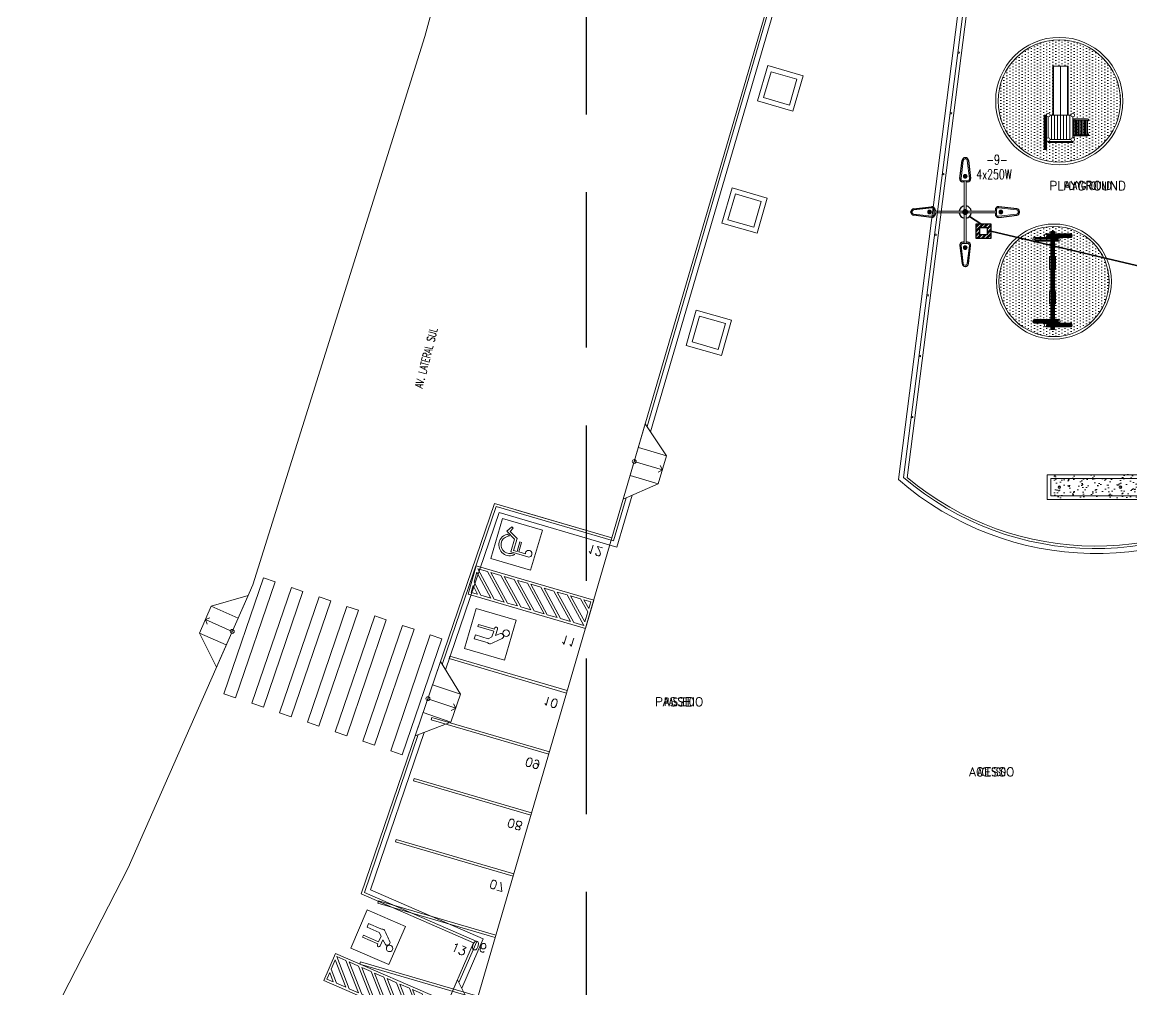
# Model space of a CAD drawing. Header units: millimetres. Extents: x 214 to 1190, y -192 to 1092.
# Drawn here: x 970.12 to 1015.45, y 33.7 to 73.22 of the extents above; entities that cross this region are included whole.
import ezdxf
from ezdxf.enums import TextEntityAlignment as Align

# ---------------------------------------------------------------- set-up
doc = ezdxf.new("R2010")
doc.units = ezdxf.units.MM
doc.linetypes.add('HIDDEN', pattern=[9.525, 6.35, -3.175])
doc.linetypes.add('OCULTA2', pattern=[4.7625, 3.175, -1.5875])
for name, color, linetype, lineweight in [('I-ARQ', 8, 'Continuous', 0), ('I-CAIXAS', 3, 'Continuous', 30), ('I-ELET_PISO', 5, 'HIDDEN', 35), ('I-LAYOUT', 30, 'Continuous', 9), ('I-LUMINÁRIA_EXT', 4, 'Continuous', 25), ('I-NORMO_ARQ', 9, 'Continuous', 0), ('I-POSTES', 4, 'Continuous', 25), ('I-TEXTOS', 2, 'Continuous', 25)]:
    doc.layers.add(name, color=color, linetype=linetype, lineweight=lineweight)
doc.styles.add('COTA200', font='ROMANS.SHX')
doc.styles.add('COTA250', font='ROMANS.SHX')
doc.styles.add('ROMANS', font='ROMANS.SHX', dxfattribs={"height": 0.25})

# ---------------------------------------------------------------- blocks, each defined once
blk = doc.blocks.new('XREF1$0$A$C1FD107CC')
at = {"layer": 'I-ARQ'}
h = blk.add_hatch(dxfattribs=at)
h.set_pattern_fill('AR-SAND', color=256, scale=0.008, style=0, double=1)
h.set_pattern_definition([(37.5, (1.33688, -2.00926), (-0.0128, 0.39153), [0, -0.308864, 0, -0.34544, 0, -0.3302]), (7.5, (1.3369, -2.00926), (0.35962, 0.57346), [0, -0.166624, 0, -0.278384, 0, -0.10668]), (327.5, (1.08694, -2.00926), (0.632794, 0.00115), [0, -0.1016, 0, -0.36576, 0, -0.47752]), (317.5, (1.08694, -2.00926), (0.610845, 0.178343), [0, -0.0508, 0, -0.239776, 0, -0.27432])])
h.paths.add_polyline_path([(0.237, 3.841), (1.187, 3.841), (1.187, -1.859), (0.237, -1.859)])
at = {"layer": 'I-ARQ', "elevation": 0.109}
blk.add_lwpolyline([(1.25, -2.009), (0.25, -2.009), (0.25, 3.991), (1.25, 3.991)], close=True, dxfattribs=at)
at = {"layer": 'I-ARQ', "linetype": 'HIDDEN', "elevation": 0.109}
blk.add_lwpolyline([(1.1, -1.859), (0.4, -1.859), (0.4, 3.841), (1.1, 3.841)], close=True, dxfattribs=at)
at = {"layer": 'I-ARQ'}
for centre, radius in [((0.75, 3.491, 0.109), 0.0508), ((0.75, 3.491, 0.109), 0.0458), ((0.75, 0.991, 0.109), 0.0508), ((0.75, 0.991, 0.109), 0.0458), ((0.75, -1.509, 0.109), 0.0508), ((0.75, -1.509, 0.109), 0.0458)]:
    blk.add_circle(centre, radius, dxfattribs=at)
blk = doc.blocks.new('A$C70E94E78')
at = {"layer": 'I-ARQ', "linetype": 'Continuous', "ltscale": 3}
for p, q in [((1.6, 1.28), (1.459, 1.138)), ((1.6, 1.28), (1.6, 0.08)), ((1.6, 1.28), (1.741, 1.138)), ((0, 0.08), (3.2, 0.08))]:
    blk.add_line(p, q, dxfattribs=at)
for points in [[(1, 1.28), (0, 0.08)], [(2.2, 0.08), (2.2, 1.28), (1, 1.28), (1, 0.08)], [(2.2, 1.28), (3.2, 0.08)]]:
    blk.add_lwpolyline(points, dxfattribs=at)
blk.add_circle((1.6, 0.08), 0.0798, dxfattribs=at)
blk = doc.blocks.new('A$C3C616FB4')
at = {"color": 0}
for points in [[(0.938, 1.125), (0.375, 1.125), (0.375, 0.916), (1.072, 0.916), (1.358, 0.42), (1.575, 0.545), (1.637, 0.437), (1.312, 0.249), (1, 0.791), (0.25, 0.791), (0.25, 1.791, -3.146264), (0.375, 1.614), (0.375, 1.225), (0.938, 1.225)], [(0.175, 1.059), (0.175, 0.843, 1.067989), (1.1, 0.468), (1.177, 0.333, -1.151299)]]:
    blk.add_lwpolyline(points, format="xyb", close=True, dxfattribs=at)
blk = doc.blocks.new('A$C293D0826')
for p, q in [((0.006, 0), (0.048, 0)), ((0.138, 0), (0.16, 0))]:
    blk.add_line(p, q)
for points in [[(0.006, 0), (0.008, 0.136, 0.152101), (0.003, 0.155, -0.324449), (0.004, 0.175, -0.029904), (0.091, 0.273, -0.842544), (0.134, 0.243), (0.102, 0.2)], [(0.102, 0.2), (0.169, 0.2, -0.9137), (0.172, 0.17), (0.16, 0.17), (0.16, 0)]]:
    blk.add_lwpolyline(points, format="xyb")
blk.add_lwpolyline([(0.138, 0), (0.138, 0.169), (0.076, 0.169), (0.047, 0.136), (0.048, 0)])
blk.add_circle((0.154, 0.298), 0.0333)
blk = doc.blocks.new('A$C440D491C')
at = {"layer": 'I-ARQ'}
for p, q in [((24.9, 5), (24.9, 0.91)), ((24.9, 5), (24.9, 0)), ((57.4, 5), (24.9, 5)), ((27.55, 5.003), (27.55, 0)), ((27.55, 5), (28.75, 5)), ((28.75, 5.002), (28.75, 0)), ((31.4, 5), (31.4, 0)), ((31.5, 5), (31.5, 0)), ((34, 5), (34, 0)), ((34.1, 5), (34.1, 0)), ((36.6, 5), (36.6, 0)), ((36.7, 5), (36.7, 0)), ((39.2, 5), (39.2, 0)), ((39.3, 5), (39.3, 0)), ((41.8, 5), (41.8, 0)), ((41.9, 5), (41.9, 0)), ((44.4, 5), (44.4, 0)), ((44.5, 5), (44.5, 0)), ((47, 5), (47, 0)), ((47.1, 5), (47.1, 0)), ((49.6, 5), (49.6, 0)), ((49.6, 5), (49.6, 0)), ((49.7, 5), (49.7, 0)), ((49.7, 5), (49.7, 0)), ((52.2, 5), (52.2, 0)), ((52.3, 5), (52.3, 0)), ((54.8, 5), (54.8, 0)), ((54.9, 5), (54.9, 0)), ((57.4, 5), (57.4, 0)), ((28.65, 4.903), (27.65, 3.903)), ((27.65, 4.9), (27.65, 4.61)), ((27.94, 4.9), (27.65, 4.9)), ((28.506, 4.9), (27.65, 4.044)), ((28.082, 4.9), (27.65, 4.468)), ((27.94, 4.9), (27.65, 4.61)), ((28.506, 4.9), (28.082, 4.9)), ((28.65, 4.9), (28.648, 4.9)), ((28.65, 4.9), (28.65, 4.478)), ((28.65, 4.478), (27.65, 3.478)), ((27.65, 4.468), (27.65, 4.044)), ((28.65, 4.337), (27.65, 3.337)), ((28.65, 4.337), (28.65, 3.913)), ((28.65, 3.913), (27.65, 2.913)), ((27.65, 3.478), (27.65, 3.903)), ((28.65, 3.771), (27.65, 2.771)), ((28.65, 3.771), (28.65, 3.347)), ((28.65, 3.347), (27.65, 2.347)), ((27.65, 2.913), (27.65, 3.337)), ((28.65, 3.206), (27.65, 2.206)), ((28.65, 3.206), (28.65, 2.781)), ((28.65, 2.781), (27.65, 1.781)), ((27.65, 2.347), (27.65, 2.771)), ((28.65, 2.64), (27.65, 1.64)), ((28.65, 2.64), (28.65, 2.216)), ((28.65, 2.216), (27.65, 1.216)), ((27.65, 1.781), (27.65, 2.206)), ((28.65, 2.074), (27.65, 1.074)), ((28.65, 2.074), (28.65, 1.65)), ((28.65, 1.65), (27.65, 0.65)), ((27.65, 1.216), (27.65, 1.64)), ((28.65, 1.508), (27.65, 0.508)), ((28.65, 1.508), (28.65, 1.084)), ((28.65, 1.084), (27.65, 0.1)), ((27.65, 0.65), (27.65, 1.074)), ((28.65, 0.943), (27.792, 0.1)), ((28.65, 0.943), (28.65, 0.519)), ((27.65, 0.1), (27.65, 0.508)), ((28.65, 0.519), (28.216, 0.1)), ((28.75, 0), (27.55, 0)), ((28.216, 0.1), (27.792, 0.1)), ((28.65, 0.377), (28.357, 0.1)), ((28.65, 0.1), (28.357, 0.1)), ((28.65, 0.377), (28.65, 0.1)), ((31.5, 0), (31.4, 0)), ((34.1, 0), (34, 0)), ((36.7, 0), (36.6, 0)), ((39.3, 0), (39.2, 0)), ((41.9, 0), (41.8, 0)), ((44.5, 0), (44.4, 0)), ((47.1, 0), (47, 0)), ((49.7, 0), (49.6, 0)), ((49.7, 0), (49.6, 0)), ((52.3, 0), (52.2, 0)), ((54.9, 0), (54.8, 0))]:
    blk.add_line(p, q, dxfattribs=at)
at = {"layer": 'I-LAYOUT'}
for points in [[(27.1, 0.484), (25.4, 0.484), (25.4, 2.184), (27.1, 2.184)], [(29.225, 0.484), (30.925, 0.484), (30.925, 2.184), (29.225, 2.184)]]:
    blk.add_lwpolyline(points, close=True, dxfattribs=at)
at = {"layer": 'I-LAYOUT', "xscale": -0.7200000006705523, "yscale": 0.7200000006705523, "zscale": 0.7200000000000001}
blk.add_blockref('A$C3C616FB4', (26.79, 0.627), dxfattribs=at)
at = {"layer": 'I-LAYOUT', "extrusion": (0, 0, -1), "xscale": 4, "yscale": 4, "zscale": -4}
blk.add_blockref('A$C293D0826', (-30.462, 0.756), dxfattribs=at)
at = {"layer": 'I-ARQ', "style": 'COTA250', "text_generation_flag": 2}
for s, p in [('12', (25.583, 4.483)), ('11', (29.446, 4.48)), ('10', (32.046, 4.48)), ('09', (34.646, 4.48)), ('08', (37.246, 4.48)), ('07', (39.846, 4.48)), ('06', (42.446, 4.48)), ('05', (45.046, 4.48)), ('04', (47.646, 4.48)), ('03', (50.246, 4.48)), ('02', (52.846, 4.48)), ('01', (55.454, 4.48))]:
    blk.add_text(s, height=0.36, rotation=270, dxfattribs=at).set_placement(p, align=Align.MIDDLE_CENTER)
blk = doc.blocks.new('A$C2D12074D')
at = {"layer": 'I-ARQ'}
for p, q in [((0, 5), (0, 0.91)), ((0, 5), (0, 0)), ((32.5, 5), (0, 5)), ((2.65, 5.003), (2.65, 0)), ((2.65, 5), (3.85, 5)), ((3.85, 5.002), (3.85, 0)), ((6.5, 5), (6.5, 0)), ((6.6, 5), (6.6, 0)), ((9.1, 5), (9.1, 0)), ((9.2, 5), (9.2, 0)), ((11.7, 5), (11.7, 0)), ((11.8, 5), (11.8, 0)), ((14.3, 5), (14.3, 0)), ((14.4, 5), (14.4, 0)), ((16.9, 5), (16.9, 0)), ((17, 5), (17, 0)), ((19.5, 5), (19.5, 0)), ((19.6, 5), (19.6, 0)), ((22.1, 5), (22.1, 0)), ((22.2, 5), (22.2, 0)), ((24.7, 5), (24.7, 0)), ((24.7, 5), (24.7, 0)), ((24.8, 5), (24.8, 0)), ((24.8, 5), (24.8, 0)), ((27.3, 5), (27.3, 0)), ((27.4, 5), (27.4, 0)), ((29.9, 5), (29.9, 0)), ((30, 5), (30, 0)), ((32.5, 5), (32.5, 0)), ((3.75, 4.903), (2.75, 3.903)), ((2.75, 4.9), (2.75, 4.61)), ((3.04, 4.9), (2.75, 4.9)), ((3.606, 4.9), (2.75, 4.044)), ((3.182, 4.9), (2.75, 4.468)), ((3.04, 4.9), (2.75, 4.61)), ((3.606, 4.9), (3.182, 4.9)), ((3.75, 4.9), (3.747, 4.9)), ((3.75, 4.9), (3.75, 4.478)), ((3.75, 4.478), (2.75, 3.478)), ((2.75, 4.468), (2.75, 4.044)), ((3.75, 4.337), (2.75, 3.337)), ((3.75, 4.337), (3.75, 3.913)), ((3.75, 3.913), (2.75, 2.913)), ((2.75, 3.478), (2.75, 3.903)), ((3.75, 3.771), (2.75, 2.771)), ((3.75, 3.771), (3.75, 3.347)), ((3.75, 3.347), (2.75, 2.347)), ((2.75, 2.913), (2.75, 3.337)), ((3.75, 3.206), (2.75, 2.206)), ((3.75, 3.206), (3.75, 2.781)), ((3.75, 2.781), (2.75, 1.781)), ((2.75, 2.347), (2.75, 2.771)), ((3.75, 2.64), (2.75, 1.64)), ((3.75, 2.64), (3.75, 2.216)), ((3.75, 2.216), (2.75, 1.216)), ((2.75, 1.781), (2.75, 2.206)), ((3.75, 2.074), (2.75, 1.074)), ((3.75, 2.074), (3.75, 1.65)), ((3.75, 1.65), (2.75, 0.65)), ((2.75, 1.216), (2.75, 1.64)), ((3.75, 1.508), (2.75, 0.508)), ((3.75, 1.508), (3.75, 1.084)), ((3.75, 1.084), (2.75, 0.1)), ((2.75, 0.65), (2.75, 1.074)), ((3.75, 0.943), (2.891, 0.1)), ((3.75, 0.943), (3.75, 0.519)), ((2.75, 0.1), (2.75, 0.508)), ((3.75, 0.519), (3.316, 0.1)), ((3.85, 0), (2.65, 0)), ((3.316, 0.1), (2.891, 0.1)), ((3.75, 0.377), (3.457, 0.1)), ((3.75, 0.1), (3.457, 0.1)), ((3.75, 0.377), (3.75, 0.1)), ((6.6, 0), (6.5, 0)), ((9.2, 0), (9.1, 0)), ((11.8, 0), (11.7, 0)), ((14.4, 0), (14.3, 0)), ((17, 0), (16.9, 0)), ((19.6, 0), (19.5, 0)), ((22.2, 0), (22.1, 0)), ((24.8, 0), (24.7, 0)), ((24.8, 0), (24.7, 0)), ((27.4, 0), (27.3, 0)), ((30, 0), (29.9, 0))]:
    blk.add_line(p, q, dxfattribs=at)
at = {"layer": 'I-LAYOUT'}
for points in [[(2.2, 0.484), (0.5, 0.484), (0.5, 2.184), (2.2, 2.184)], [(4.325, 0.484), (6.025, 0.484), (6.025, 2.184), (4.325, 2.184)]]:
    blk.add_lwpolyline(points, close=True, dxfattribs=at)
at = {"layer": 'I-LAYOUT', "extrusion": (0, 0, -1), "xscale": -4, "yscale": 4, "zscale": -4}
blk.add_blockref('A$C293D0826', (-0.963, 0.756), dxfattribs=at)
at = {"layer": 'I-LAYOUT', "xscale": 0.7200000006705523, "yscale": 0.7200000006705523, "zscale": 0.7200000006705523}
blk.add_blockref('A$C3C616FB4', (4.635, 0.627), dxfattribs=at)
at = {"layer": 'I-ARQ', "style": 'COTA250'}
for s, p in [('13', (0.477, 4.558)), ('14', (4.327, 4.56)), ('15', (7.077, 4.558)), ('16', (9.677, 4.558)), ('17', (12.277, 4.558)), ('18', (14.877, 4.558)), ('19', (17.477, 4.558)), ('20', (20.077, 4.558)), ('21', (22.677, 4.558)), ('22', (25.277, 4.558)), ('23', (27.877, 4.558)), ('24', (30.477, 4.558))]:
    blk.add_text(s, height=0.36, rotation=90, dxfattribs=at).set_placement(p, align=Align.MIDDLE_CENTER)
blk = doc.blocks.new('A$C5FAE593F')
at = {"layer": 'I-ARQ'}
for points in [[(2.489, 8.903), (2.327, 8.43), (7.059, 6.813), (7.221, 7.287)], [(2.101, 7.767), (1.939, 7.294), (6.671, 5.678), (6.833, 6.151)], [(1.713, 6.632), (1.552, 6.159), (6.283, 4.542), (6.445, 5.015)], [(1.325, 5.496), (1.164, 5.023), (5.895, 3.407), (6.057, 3.88)], [(0.937, 4.361), (0.776, 3.887), (5.507, 2.271), (5.669, 2.744)], [(0.55, 3.225), (0.388, 2.752), (5.119, 1.136), (5.281, 1.609)], [(0.162, 2.089), (0, 1.616), (4.732, 0), (4.893, 0.473)]]:
    blk.add_lwpolyline(points, close=True, dxfattribs=at)
blk = doc.blocks.new('A$C789133D2')
at = {"layer": 'I-ARQ'}
for p, q in [((0, 1.725), (0, 1.825)), ((0, 1.825), (1.4, 1.825)), ((0, 1.82), (1.4, 1.82)), ((0, 1.814), (1.4, 1.814)), ((1.4, 1.725), (1.4, 1.825)), ((0, 1.808), (1.4, 1.808)), ((0, 1.8), (1.4, 1.8)), ((0, 1.79), (1.4, 1.79)), ((0, 1.775), (1.4, 1.775)), ((0, 1.76), (1.4, 1.76)), ((0, 1.75), (1.4, 1.75)), ((0, 1.742), (1.4, 1.742)), ((0, 1.736), (1.4, 1.736)), ((0, 1.73), (1.4, 1.73)), ((0, 1.725), (1.4, 1.725)), ((0.325, 1.65), (0.275, 1.65)), ((0.275, 0.65), (0.275, 1.65)), ((0.279, 1.65), (0.279, 0.65)), ((0.283, 1.65), (0.283, 0.65)), ((0.29, 1.65), (0.29, 0.65)), ((0.3, 1.65), (0.3, 0.65)), ((0.31, 1.65), (0.31, 0.65)), ((0.317, 1.65), (0.317, 0.65)), ((0.321, 1.65), (0.321, 0.65)), ((0.325, 0.65), (0.325, 1.65)), ((0.4, 1.575), (0.4, 0.725)), ((1.4, 1.525), (0.4, 1.525)), ((1.4, 1.4), (0.4, 1.4)), ((1.325, 1.65), (0.475, 1.65)), ((1.4, 0.725), (1.4, 1.575)), ((1.4, 1.46), (3.4, 1.46)), ((1.4, 1.435), (3.4, 1.435)), ((3.4, 1.45), (3.4, 1.46)), ((3.4, 0.85), (3.4, 1.45)), ((1.4, 1.275), (0.4, 1.275)), ((1.4, 1.15), (0.4, 1.15)), ((1.4, 1.025), (0.4, 1.025)), ((1.4, 1.15), (3.4, 1.15)), ((0.275, 0.65), (0.325, 0.65)), ((1.4, 0.9), (0.4, 0.9)), ((1.4, 0.775), (0.4, 0.775)), ((1.325, 0.65), (0.475, 0.65)), ((0.55, 0.6), (0.55, 0.05)), ((0.6, 0.65), (0.6, 0.6)), ((0.6, 0.6), (1.2, 0.6)), ((0.6, 0.59), (1.2, 0.59)), ((0.6, 0.59), (0.6, 0.54)), ((0.6, 0.54), (1.2, 0.54)), ((0.6, 0.53), (1.2, 0.53)), ((0.6, 0.53), (0.6, 0.48)), ((0.6, 0.48), (1.2, 0.48)), ((0.6, 0.47), (1.2, 0.47)), ((0.6, 0.47), (0.6, 0.42)), ((0.65, 0.53), (0.65, 0.54)), ((0.65, 0.48), (0.65, 0.47)), ((1.15, 0.54), (1.15, 0.53)), ((1.15, 0.48), (1.15, 0.47)), ((1.2, 0.65), (1.2, 0.6)), ((1.2, 0.561), (1.2, 0.59)), ((1.2, 0.561), (1.2, 0.54)), ((1.2, 0.53), (1.2, 0.48)), ((1.2, 0.47), (1.2, 0.42)), ((1.25, 0.6), (1.25, 0.05)), ((1.4, 0.865), (3.4, 0.865)), ((1.4, 0.84), (3.4, 0.84)), ((3.4, 0.85), (3.4, 0.84)), ((0.6, 0.42), (1.2, 0.42)), ((0.6, 0.41), (1.2, 0.41)), ((0.6, 0.41), (0.6, 0.405)), ((0.6, 0.405), (0.6, 0.36)), ((0.6, 0.36), (1.2, 0.36)), ((0.6, 0.35), (1.2, 0.35)), ((0.6, 0.35), (0.6, 0.34)), ((0.6, 0.34), (0.6, 0.3)), ((0.6, 0.3), (1.2, 0.3)), ((0.6, 0.29), (0.6, 0.24)), ((0.6, 0.29), (1.2, 0.29)), ((0.6, 0.24), (1.2, 0.24)), ((0.6, 0.225), (0.6, 0.21)), ((0.6, 0.225), (1.2, 0.225)), ((0.6, 0.21), (0.6, 0.175)), ((0.6, 0.175), (1.2, 0.175)), ((0.6, 0.162), (1.2, 0.162)), ((0.6, 0.162), (0.6, 0.112)), ((0.6, 0.112), (1.2, 0.112)), ((0.6, 0.1), (1.2, 0.1)), ((0.6, 0.1), (0.6, 0.05)), ((0.6, 0.05), (1.2, 0.05)), ((0.65, 0.42), (0.65, 0.41)), ((0.65, 0.36), (0.65, 0.35)), ((0.65, 0.3), (0.65, 0.29)), ((0.65, 0.24), (0.65, 0.225)), ((0.65, 0.175), (0.65, 0.162)), ((0.65, 0.112), (0.65, 0.1)), ((1.15, 0.42), (1.15, 0.41)), ((1.15, 0.36), (1.15, 0.35)), ((1.15, 0.3), (1.15, 0.29)), ((1.15, 0.24), (1.15, 0.225)), ((1.15, 0.175), (1.15, 0.162)), ((1.15, 0.112), (1.15, 0.1)), ((1.2, 0.41), (1.2, 0.36)), ((1.2, 0.35), (1.2, 0.3)), ((1.2, 0.29), (1.2, 0.24)), ((1.2, 0.175), (1.2, 0.225)), ((1.2, 0.162), (1.2, 0.112)), ((1.2, 0.1), (1.2, 0.05))]:
    blk.add_line(p, q, dxfattribs=at)
for centre in [(0.4, 1.65), (1.4, 1.65), (0.4, 0.65), (1.4, 0.65)]:
    blk.add_circle(centre, 0.075, dxfattribs=at)
for centre, start, end in [((0.6, 0.6), 90.0001, 270.0001), ((0.6, 0.6), 348.4632, 0.0001), ((1.2, 0.6), 180.0001, 191.5371), ((1.2, 0.6), 270.0001, 90.0001), ((0.6, 0.05), 180.0001, 0.0001), ((1.2, 0.05), 180.0001, 0.0001)]:
    blk.add_arc(centre, 0.05, start, end, dxfattribs=at)
blk = doc.blocks.new('A$C65DC5946')
at = {"layer": 'I-ARQ'}
h = blk.add_hatch(dxfattribs=at)
h.set_pattern_fill('DOTS', color=256, scale=2, style=0)
h.set_pattern_definition([(0, (0.1, 0.1), (0.0625, 0.125), [0, -0.125])])
h.paths.add_polyline_path([(0.1, 2.6, 1), (5.1, 2.6, 1)])
h.paths.add_polyline_path([(3.426, 3.75), (3.926, 3.75, -1), (4.026, 3.75), (4.026, 3.2, -0.414214), (3.976, 3.15), (4.101, 3.15, -1), (4.251, 3.15), (4.301, 3.15), (4.301, 2.15), (4.251, 2.15, -0.414214), (4.176, 2.075), (4.576, 2.075), (4.576, 1.975), (3.176, 1.975), (3.176, 2.075, -0.414214), (3.101, 2.15, -0.414213), (3.176, 2.225), (3.176, 2.34), (1.176, 2.34), (1.176, 2.35), (1.176, 2.95), (1.176, 2.96), (3.176, 2.96), (3.176, 3.075, -0.414214), (3.101, 3.15, -0.999999), (3.251, 3.15), (3.376, 3.15, -0.414214), (3.326, 3.2), (3.326, 3.75, -1)], flags=16)
h.paths.add_polyline_path([(3.926, 3.7), (3.926, 3.688), (3.976, 3.688), (3.976, 3.638), (3.926, 3.638), (3.926, 3.625), (3.976, 3.625), (3.976, 3.59), (3.976, 3.575), (3.926, 3.575), (3.926, 3.56), (3.976, 3.56), (3.976, 3.51), (3.926, 3.51), (3.926, 3.5), (3.976, 3.5), (3.976, 3.46), (3.976, 3.45), (3.926, 3.45), (3.926, 3.44), (3.976, 3.44), (3.976, 3.395), (3.976, 3.39), (3.926, 3.39), (3.926, 3.38), (3.976, 3.38), (3.976, 3.33), (3.926, 3.33), (3.926, 3.32), (3.976, 3.32), (3.976, 3.27), (3.926, 3.27), (3.926, 3.26), (3.976, 3.26), (3.976, 3.21), (3.927, 3.21, 0.050382), (3.926, 3.2), (3.426, 3.2, 0.050382), (3.425, 3.21), (3.376, 3.21), (3.376, 3.24), (3.376, 3.26), (3.426, 3.26), (3.426, 3.27), (3.376, 3.27), (3.376, 3.32), (3.426, 3.32), (3.426, 3.33), (3.376, 3.33), (3.376, 3.38), (3.426, 3.38), (3.426, 3.39), (3.376, 3.39), (3.376, 3.44), (3.426, 3.44), (3.426, 3.45), (3.376, 3.45), (3.376, 3.5), (3.426, 3.5), (3.426, 3.51), (3.376, 3.51), (3.376, 3.56), (3.426, 3.56), (3.426, 3.575), (3.376, 3.575), (3.376, 3.625), (3.426, 3.625), (3.426, 3.638), (3.376, 3.638), (3.376, 3.688), (3.426, 3.688), (3.426, 3.7)], flags=0)
for radius in [2.6, 2.5]:
    blk.add_circle((2.6, 2.6), radius, dxfattribs=at)
at = {"layer": 'I-ARQ', "rotation": 180}
blk.add_blockref('A$C789133D2', (4.576, 3.8), dxfattribs=at)
blk = doc.blocks.new('A$C063B7C71')
at = {"layer": 'I-ARQ'}
for p, q in [((0.25, 0.876), (0.25, 1.558)), ((0.255, 0.876), (0.255, 1.565)), ((0.265, 0.876), (0.265, 1.577)), ((0.285, 0.876), (0.285, 1.591)), ((0.323, 0.876), (0.323, 1.601)), ((0.365, 0.876), (0.365, 1.591)), ((0.385, 0.876), (0.385, 1.576)), ((0.395, 0.876), (0.395, 1.565)), ((0.4, 0.876), (0.4, 1.558)), ((3.6, 0.876), (3.6, 1.557)), ((3.605, 0.876), (3.605, 1.542)), ((3.615, 0.876), (3.615, 1.532)), ((3.635, 0.876), (3.635, 1.521)), ((3.68, 0.876), (3.68, 1.515)), ((3.715, 0.876), (3.715, 1.522)), ((3.735, 0.876), (3.735, 1.532)), ((3.745, 0.876), (3.745, 1.543)), ((3.75, 0.876), (3.75, 1.555)), ((0.1, 0.876), (0.1, 1.081)), ((0.105, 0.876), (0.105, 1.066)), ((0.115, 0.876), (0.115, 1.056)), ((0.135, 0.876), (0.135, 1.045)), ((0.173, 1.124), (0.173, 1.124)), ((0.173, 0.876), (0.173, 1.039)), ((0.215, 0.876), (0.215, 1.045)), ((0.235, 0.876), (0.235, 1.056)), ((0.245, 0.876), (0.245, 1.066)), ((1.05, 0.926), (1.05, 0.876)), ((1.55, 0.926), (1.05, 0.926)), ((1.55, 0.926), (1.55, 0.876)), ((2.45, 0.926), (2.45, 0.876)), ((2.95, 0.926), (2.45, 0.926)), ((2.95, 0.926), (2.95, 0.876)), ((3.756, 0.876), (3.756, 1.065)), ((3.766, 0.876), (3.766, 1.055)), ((3.786, 0.876), (3.786, 1.045)), ((3.828, 0.876), (3.828, 1.039)), ((3.865, 0.876), (3.865, 1.045)), ((3.885, 0.876), (3.885, 1.056)), ((3.895, 0.876), (3.895, 1.066)), ((3.9, 0.876), (3.9, 1.081)), ((4, 0.876), (0, 0.876)), ((0, 0.726), (0, 0.876)), ((4, 0.871), (0, 0.871)), ((4, 0.861), (0, 0.861)), ((4, 0.841), (0, 0.841)), ((4, 0.804), (0, 0.804)), ((4, 0.761), (0, 0.761)), ((4, 0.741), (0, 0.741)), ((4, 0.731), (0, 0.731)), ((4, 0.726), (0, 0.726)), ((0.1, 0.044), (0.1, 0.726)), ((0.105, 0.036), (0.105, 0.726)), ((0.115, 0.025), (0.115, 0.726)), ((0.135, 0.01), (0.135, 0.726)), ((0.173, 0.001), (0.173, 0.726)), ((0.215, 0.01), (0.215, 0.726)), ((0.235, 0.025), (0.235, 0.726)), ((0.245, 0.036), (0.245, 0.726)), ((0.25, 0.044), (0.25, 0.726)), ((0.255, 0.544), (0.255, 0.726)), ((0.265, 0.554), (0.265, 0.726)), ((0.285, 0.565), (0.285, 0.726)), ((0.327, 0.571), (0.327, 0.726)), ((0.365, 0.565), (0.365, 0.726)), ((0.385, 0.554), (0.385, 0.726)), ((0.395, 0.544), (0.395, 0.726)), ((0.4, 0.529), (0.4, 0.726)), ((1.05, 0.726), (1.05, 0.676)), ((1.55, 0.676), (1.05, 0.676)), ((1.55, 0.726), (1.55, 0.676)), ((2.45, 0.726), (2.45, 0.676)), ((2.95, 0.676), (2.45, 0.676)), ((2.95, 0.726), (2.95, 0.676)), ((3.6, 0.526), (3.6, 0.726)), ((3.605, 0.544), (3.605, 0.726)), ((3.615, 0.555), (3.615, 0.726)), ((3.635, 0.565), (3.635, 0.726)), ((3.676, 0.571), (3.676, 0.726)), ((3.715, 0.565), (3.715, 0.726)), ((3.735, 0.554), (3.735, 0.726)), ((3.745, 0.544), (3.745, 0.726)), ((3.75, 0.034), (3.75, 0.726)), ((3.755, 0.025), (3.755, 0.726)), ((3.765, 0.016), (3.765, 0.726)), ((3.785, 0.006), (3.785, 0.726)), ((3.829, 0), (3.829, 0.726)), ((3.865, 0.007), (3.865, 0.726)), ((3.885, 0.017), (3.885, 0.726)), ((3.895, 0.027), (3.895, 0.726)), ((3.9, 0.039), (3.9, 0.726)), ((4, 0.726), (4, 0.876))]:
    blk.add_line(p, q, dxfattribs=at)
for centre in [(1.075, 0.801), (1.525, 0.801), (2.475, 0.801), (2.925, 0.801)]:
    blk.add_circle(centre, 0.01, dxfattribs=at)
blk.add_ellipse((0.325, 1.514), major_axis=(0.0754, 0.0433), ratio=0.994024, start_param=0.003319, end_param=2.089836, dxfattribs=at)
for centre, major_axis, ratio in [((3.675, 1.558), (-0.075, -0.0006), 0.57483), ((0.175, 1.081), (-0.075, 0), 0.569144), ((0.325, 0.529), (-0.075, 0), 0.569144)]:
    blk.add_ellipse(centre, major_axis=major_axis, ratio=ratio, dxfattribs=at)
at = {"layer": 'I-ARQ', "extrusion": (0, 0, -1)}
for centre in [(3.825, 1.081), (3.675, 0.529)]:
    blk.add_ellipse(centre, major_axis=(0.075, 0), ratio=0.569144, dxfattribs=at)
for centre, major_axis, ratio, start_param, end_param in [((0.175, 0.087), (-0.0754, 0.0433), 0.994018, 3.144919, 5.231426), ((3.825, 0.043), (0.0759, 0.0006), 0.563077, 6.38969, 9.235131)]:
    blk.add_ellipse(centre, major_axis=major_axis, ratio=ratio, start_param=start_param, end_param=end_param, dxfattribs=at)
blk = doc.blocks.new('A$C574B3051')
at = {"layer": 'I-ARQ'}
h = blk.add_hatch(dxfattribs=at)
h.set_pattern_fill('DOTS', color=256, scale=2, style=0)
h.set_pattern_definition([(0, (0.1, 0.1), (0.0625, 0.125), [0, -0.125])])
h.paths.add_polyline_path([(0.1, 2.35, 1), (4.6, 2.35, 1)])
edge = h.paths.add_edge_path(flags=0)
edge.add_ellipse((3.98, 2.563), major_axis=(0.075, 0), ratio=0.569144, start_angle=339.3687, end_angle=540, ccw=False)
edge.add_line((4.051, 2.548), (4.051, 2.366))
edge.add_line((4.051, 2.366), (4.056, 2.366))
edge.add_line((4.056, 2.366), (4.056, 2.562))
edge = h.paths.add_edge_path(flags=0)
edge.add_ellipse((4.131, 2.01), major_axis=(0.075, 0), ratio=0.569144, start_angle=271.1584, end_angle=381.0394)
edge.add_ellipse((4.131, 2.01), major_axis=(0.075, 0), ratio=0.569144, start_angle=21.0394, end_angle=36.8698)
edge.add_ellipse((4.131, 2.01), major_axis=(0.075, 0), ratio=0.569144, start_angle=36.8698, end_angle=57.769)
edge.add_ellipse((4.131, 2.01), major_axis=(0.075, 0), ratio=0.569144, start_angle=57.769, end_angle=88.8414)
edge.add_ellipse((4.131, 2.01), major_axis=(0.075, 0), ratio=0.569144, start_angle=88.8414, end_angle=122.2309)
edge.add_ellipse((4.131, 2.01), major_axis=(0.075, 0), ratio=0.569144, start_angle=122.2309, end_angle=143.13)
edge.add_ellipse((4.131, 2.01), major_axis=(0.075, 0), ratio=0.569144, start_angle=143.13, end_angle=158.9604)
edge.add_ellipse((4.131, 2.01), major_axis=(0.075, 0), ratio=0.569144, start_angle=158.9604, end_angle=179.9999)
edge.add_ellipse((4.131, 2.01), major_axis=(0.075, 0), ratio=0.569144, start_angle=179.9999, end_angle=271.1584)
edge = h.paths.add_edge_path(flags=0)
edge.add_line((4.306, 2.361), (4.306, 2.216))
edge.add_line((4.306, 2.216), (4.056, 2.216))
edge.add_line((4.056, 2.216), (4.056, 1.534))
edge.add_ellipse((3.981, 1.578), major_axis=(0.0754, 0.0433), ratio=0.994024, start_angle=293.7584, end_angle=299.7388, ccw=False)
edge.add_ellipse((3.981, 1.578), major_axis=(0.0754, 0.0433), ratio=0.994024, start_angle=283.7824, end_angle=293.7584, ccw=False)
edge.add_ellipse((3.981, 1.578), major_axis=(0.0754, 0.0433), ratio=0.994024, start_angle=267.5331, end_angle=283.7824, ccw=False)
edge.add_ellipse((3.981, 1.578), major_axis=(0.0754, 0.0433), ratio=0.994024, start_angle=241.3114, end_angle=267.5331, ccw=False)
edge.add_ellipse((3.981, 1.578), major_axis=(0.0754, 0.0433), ratio=0.994024, start_angle=180.1902, end_angle=241.3114, ccw=False)
edge.add_line((3.921, 1.515), (3.921, 1.515))
edge.add_ellipse((3.981, 1.578), major_axis=(0.0754, 0.0433), ratio=0.994024, start_angle=180.1902, end_angle=241.3114, ccw=False)
edge.add_line((3.906, 1.534), (3.906, 2.216))
edge.add_line((3.906, 2.216), (3.256, 2.216))
edge.add_line((3.256, 2.216), (3.256, 2.166))
edge.add_line((3.256, 2.166), (2.756, 2.166))
edge.add_line((2.756, 2.166), (2.756, 2.216))
edge.add_line((2.756, 2.216), (1.856, 2.216))
edge.add_line((1.856, 2.216), (1.856, 2.166))
edge.add_line((1.856, 2.166), (1.356, 2.166))
edge.add_line((1.356, 2.166), (1.356, 2.216))
edge.add_line((1.356, 2.216), (0.705, 2.216))
edge.add_line((0.705, 2.216), (0.705, 1.534))
edge.add_ellipse((0.63, 1.534), major_axis=(0.075, 0.0006), ratio=0.57483, start_angle=142.7737, end_angle=360, ccw=False)
edge.add_line((0.56, 1.548), (0.56, 2.216))
edge.add_line((0.56, 2.216), (0.555, 2.216))
edge.add_line((0.555, 2.216), (0.555, 2.011))
edge.add_ellipse((0.48, 2.01), major_axis=(-0.075, 0), ratio=0.569144, start_angle=179.7417, end_angle=180.2582, ccw=False)
edge.add_ellipse((0.48, 2.01), major_axis=(-0.075, 0), ratio=0.569144, start_angle=0.0001, end_angle=179.7417, ccw=False)
edge.add_line((0.405, 2.01), (0.405, 2.216))
edge.add_line((0.405, 2.216), (0.306, 2.216))
edge.add_line((0.306, 2.216), (0.306, 2.361))
edge.add_line((0.306, 2.361), (4.306, 2.361))
h.paths.add_polyline_path([(2.771, 2.287, -0.097907), (2.771, 2.291, -1), (2.791, 2.291, -0.097905), (2.79, 2.287), (3.221, 2.287, -0.097907), (3.221, 2.291, -1), (3.241, 2.291, -0.821649), (3.221, 2.287), (2.79, 2.287, -0.669857), (2.771, 2.287), (1.84, 2.287, -0.669857), (1.821, 2.287), (1.39, 2.287, -0.821651), (1.371, 2.291, -1), (1.391, 2.291, -0.097905), (1.39, 2.287), (1.821, 2.287, -0.097907), (1.821, 2.291, -1), (1.841, 2.291, -0.097905), (1.84, 2.287)], flags=0)
edge = h.paths.add_edge_path(flags=0)
edge.add_ellipse((4.131, 3.004), major_axis=(-0.0754, 0.0433), ratio=0.994018, start_angle=343.6731, end_angle=353.7409, ccw=False)
edge.add_ellipse((4.131, 3.004), major_axis=(-0.0754, 0.0433), ratio=0.994018, start_angle=327.3469, end_angle=343.6731, ccw=False)
edge.add_ellipse((4.131, 3.004), major_axis=(-0.0754, 0.0433), ratio=0.994018, start_angle=298.7472, end_angle=327.3469, ccw=False)
edge.add_ellipse((4.131, 3.004), major_axis=(-0.0754, 0.0433), ratio=0.994018, start_angle=272.4668, end_angle=298.7472, ccw=False)
edge.add_ellipse((4.131, 3.004), major_axis=(-0.0754, 0.0433), ratio=0.994018, start_angle=256.2175, end_angle=272.4668, ccw=False)
edge.add_ellipse((4.131, 3.004), major_axis=(-0.0754, 0.0433), ratio=0.994018, start_angle=246.2416, end_angle=256.2175, ccw=False)
edge.add_ellipse((4.131, 3.004), major_axis=(-0.0754, 0.0433), ratio=0.994018, start_angle=240.2614, end_angle=246.2416)
edge.add_ellipse((4.131, 3.004), major_axis=(-0.0754, 0.0433), ratio=0.994018, start_angle=246.2416, end_angle=256.2175)
edge.add_ellipse((4.131, 3.004), major_axis=(-0.0754, 0.0433), ratio=0.994018, start_angle=256.2175, end_angle=272.4668)
edge.add_ellipse((4.131, 3.004), major_axis=(-0.0754, 0.0433), ratio=0.994018, start_angle=272.4668, end_angle=298.7472)
edge.add_ellipse((4.131, 3.004), major_axis=(-0.0754, 0.0433), ratio=0.994018, start_angle=298.7472, end_angle=327.3469)
edge.add_ellipse((4.131, 3.004), major_axis=(-0.0754, 0.0433), ratio=0.994018, start_angle=327.3469, end_angle=343.6731)
edge.add_ellipse((4.131, 3.004), major_axis=(-0.0754, 0.0433), ratio=0.994018, start_angle=343.6731, end_angle=353.7409)
edge.add_ellipse((4.131, 3.004), major_axis=(-0.0754, 0.0433), ratio=0.994018, start_angle=353.7409, end_angle=359.8094, ccw=False)
edge = h.paths.add_edge_path(flags=0)
edge.add_ellipse((0.63, 2.563), major_axis=(-0.075, 0), ratio=0.569144, start_angle=158.5597, end_angle=175.9196, ccw=False)
edge.add_ellipse((0.63, 2.563), major_axis=(-0.075, 0), ratio=0.569144, start_angle=142.8888, end_angle=158.5597, ccw=False)
edge.add_ellipse((0.63, 2.563), major_axis=(-0.075, 0), ratio=0.569144, start_angle=122.0595, end_angle=142.8888, ccw=False)
edge.add_ellipse((0.63, 2.563), major_axis=(-0.075, 0), ratio=0.569144, start_angle=89.2548, end_angle=122.0595, ccw=False)
edge.add_ellipse((0.63, 2.563), major_axis=(-0.075, 0), ratio=0.569144, start_angle=57.5973, end_angle=89.2548, ccw=False)
edge.add_ellipse((0.63, 2.563), major_axis=(-0.075, 0), ratio=0.569144, start_angle=36.6273, end_angle=57.5973, ccw=False)
edge.add_ellipse((0.63, 2.563), major_axis=(-0.075, 0), ratio=0.569144, start_angle=20.6313, end_angle=36.6273, ccw=False)
edge.add_ellipse((0.63, 2.563), major_axis=(-0.075, 0), ratio=0.569144, start_angle=-175.9195, end_angle=20.6313, ccw=False)
edge.add_line((0.555, 2.564), (0.555, 2.562))
edge.add_ellipse((0.63, 2.563), major_axis=(-0.075, 0), ratio=0.569144, start_angle=-175.9195, end_angle=20.6313)
edge.add_ellipse((0.63, 2.563), major_axis=(-0.075, 0), ratio=0.569144, start_angle=175.9196, end_angle=184.0805, ccw=False)
edge = h.paths.add_edge_path(flags=0)
edge.add_line((4.051, 1.526), (4.051, 1.526))
edge.add_ellipse((3.981, 1.578), major_axis=(0.0754, 0.0433), ratio=0.994024, start_angle=293.7584, end_angle=299.7388, ccw=False)
edge.add_ellipse((3.981, 1.578), major_axis=(0.0754, 0.0433), ratio=0.994024, start_angle=283.7824, end_angle=293.7584)
edge = h.paths.add_edge_path(flags=16)
edge.add_line((2.756, 2.366), (2.756, 2.416))
edge.add_line((2.756, 2.416), (3.256, 2.416))
edge.add_line((3.256, 2.416), (3.256, 2.366))
edge.add_line((3.256, 2.366), (3.906, 2.366))
edge.add_line((3.906, 2.366), (3.905, 2.563))
edge.add_line((3.905, 2.563), (3.905, 2.563))
edge.add_ellipse((3.98, 2.563), major_axis=(0.075, 0), ratio=0.569144, start_angle=339.3687, end_angle=540, ccw=False)
edge.add_line((4.056, 2.568), (4.056, 3.048))
edge.add_ellipse((4.131, 3.004), major_axis=(-0.0754, 0.0433), ratio=0.994018, start_angle=353.7409, end_angle=359.8094)
edge.add_ellipse((4.131, 3.004), major_axis=(-0.0754, 0.0433), ratio=0.994018, start_angle=343.6731, end_angle=353.7409)
edge.add_ellipse((4.131, 3.004), major_axis=(-0.0754, 0.0433), ratio=0.994018, start_angle=327.3469, end_angle=343.6731, ccw=False)
edge.add_ellipse((4.131, 3.004), major_axis=(-0.0754, 0.0433), ratio=0.994018, start_angle=298.7472, end_angle=327.3469, ccw=False)
edge.add_ellipse((4.131, 3.004), major_axis=(-0.0754, 0.0433), ratio=0.994018, start_angle=272.4668, end_angle=298.7472, ccw=False)
edge.add_ellipse((4.131, 3.004), major_axis=(-0.0754, 0.0433), ratio=0.994018, start_angle=256.2175, end_angle=272.4668)
edge.add_ellipse((4.131, 3.004), major_axis=(-0.0754, 0.0433), ratio=0.994018, start_angle=246.2416, end_angle=256.2175, ccw=False)
edge.add_ellipse((4.131, 3.004), major_axis=(-0.0754, 0.0433), ratio=0.994018, start_angle=240.2614, end_angle=246.2416, ccw=False)
edge.add_line((4.206, 3.048), (4.206, 2.366))
edge.add_line((4.206, 2.366), (4.306, 2.366))
edge.add_line((4.306, 2.366), (4.306, 2.216))
edge.add_line((4.306, 2.216), (4.206, 2.216))
edge.add_line((4.206, 2.216), (4.206, 2.005))
edge.add_ellipse((4.131, 2.01), major_axis=(0.075, 0), ratio=0.569144, start_angle=271.1584, end_angle=381.0394, ccw=False)
edge.add_ellipse((4.131, 2.01), major_axis=(0.075, 0), ratio=0.569144, start_angle=179.9999, end_angle=271.1584, ccw=False)
edge.add_ellipse((4.131, 2.01), major_axis=(0.075, 0), ratio=0.569144, start_angle=158.9604, end_angle=179.9999)
edge.add_line((4.056, 2.01), (4.056, 2.216))
edge.add_line((4.056, 2.216), (3.256, 2.216))
edge.add_line((3.256, 2.216), (3.256, 2.166))
edge.add_line((3.256, 2.166), (2.756, 2.166))
edge.add_line((2.756, 2.166), (2.756, 2.216))
edge.add_line((2.756, 2.216), (1.856, 2.216))
edge.add_line((1.856, 2.216), (1.856, 2.166))
edge.add_line((1.856, 2.166), (1.356, 2.166))
edge.add_line((1.356, 2.166), (1.356, 2.216))
edge.add_line((1.356, 2.216), (0.705, 2.216))
edge.add_line((0.705, 2.216), (0.705, 1.534))
edge.add_ellipse((0.63, 1.534), major_axis=(0.075, 0.0006), ratio=0.57483, start_angle=142.7737, end_angle=360, ccw=False)
edge.add_line((0.555, 1.537), (0.555, 2.003))
edge.add_ellipse((0.48, 2.01), major_axis=(-0.075, 0), ratio=0.569144, start_angle=0.0001, end_angle=179.7417)
edge.add_ellipse((0.48, 2.01), major_axis=(-0.075, 0), ratio=0.569144, start_angle=-21.0394, end_angle=0.0001)
edge.add_line((0.405, 2.01), (0.405, 2.216))
edge.add_line((0.405, 2.216), (0.306, 2.216))
edge.add_line((0.306, 2.216), (0.306, 2.366))
edge.add_line((0.306, 2.366), (0.405, 2.366))
edge.add_line((0.405, 2.366), (0.405, 3.056))
edge.add_ellipse((0.481, 3.049), major_axis=(0.0759, 0.0006), ratio=0.563077, start_angle=158.0227, end_angle=173.8977)
edge.add_ellipse((0.481, 3.049), major_axis=(0.0759, 0.0006), ratio=0.563077, start_angle=142.6184, end_angle=158.0227)
edge.add_ellipse((0.481, 3.049), major_axis=(0.0759, 0.0006), ratio=0.563077, start_angle=122.0134, end_angle=142.6184, ccw=False)
edge.add_ellipse((0.481, 3.049), major_axis=(0.0759, 0.0006), ratio=0.563077, start_angle=92.9456, end_angle=122.0134, ccw=False)
edge.add_ellipse((0.481, 3.049), major_axis=(0.0759, 0.0006), ratio=0.563077, start_angle=58.4128, end_angle=92.9456, ccw=False)
edge.add_ellipse((0.481, 3.049), major_axis=(0.0759, 0.0006), ratio=0.563077, start_angle=38.1607, end_angle=58.4128)
edge.add_ellipse((0.481, 3.049), major_axis=(0.0759, 0.0006), ratio=0.563077, start_angle=10.866, end_angle=23.4955)
edge.add_line((0.555, 3.059), (0.555, 2.568))
edge.add_ellipse((0.63, 2.563), major_axis=(-0.075, 0), ratio=0.569144, start_angle=-175.9195, end_angle=20.6313)
edge.add_line((0.705, 2.572), (0.705, 2.566))
edge.add_ellipse((0.63, 2.563), major_axis=(-0.075, 0), ratio=0.569144, start_angle=175.9196, end_angle=184.0805, ccw=False)
edge.add_ellipse((0.63, 2.563), major_axis=(-0.075, 0), ratio=0.569144, start_angle=158.5597, end_angle=175.9196)
edge.add_line((0.705, 2.557), (0.705, 2.366))
edge.add_line((0.705, 2.366), (1.356, 2.366))
edge.add_line((1.356, 2.366), (1.356, 2.416))
edge.add_line((1.356, 2.416), (1.856, 2.416))
edge.add_line((1.856, 2.416), (1.856, 2.366))
edge.add_line((1.856, 2.366), (2.756, 2.366))
for radius in [2.35, 2.25]:
    blk.add_circle((2.35, 2.35), radius, dxfattribs=at)
at = {"layer": 'I-ARQ', "rotation": 180}
blk.add_blockref('A$C063B7C71', (4.306, 3.092), dxfattribs=at)
blk = doc.blocks.new('CERCA')
at = {"layer": 'I-ARQ'}
blk.add_lwpolyline([(-0.025, 0), (0.025, 0), (0.025, -0.06), (-0.025, -0.06)], close=True, dxfattribs=at)
blk = doc.blocks.new('poste 2x250w')
at = {"layer": 'I-LUMINÁRIA_EXT', "linetype": 'Continuous', "lineweight": 0}
for points in [[(-0.002, 1.534, -1), (-0.003, 1.703, -1)], [(-1.534, -0.002, -1), (-1.703, -0.003, -1)], [(1.534, -0.002, 1), (1.703, -0.003, 1)], [(-0.002, -1.534, 1), (-0.003, -1.703, 1)]]:
    blk.add_hatch(color=9, dxfattribs=at).paths.add_polyline_path(points)
at = {"layer": 'I-LUMINÁRIA_EXT'}
for p, q in [((-0.145, 2.342), (-0.243, 1.526)), ((0, 2.465), (-0.007, 2.465)), ((0.007, 2.465), (0, 2.465)), ((0.243, 1.526), (0.145, 2.342)), ((-0.105, 1.37), (-0.043, 1.37)), ((0.043, 1.37), (0.105, 1.37)), ((-2.465, 0.007), (-2.465, 0)), ((-2.465, 0), (-2.465, -0.007)), ((-1.526, 0.243), (-2.342, 0.145)), ((-1.37, 0.043), (-1.37, 0.105)), ((1.37, 0.043), (1.37, 0.105)), ((1.526, 0.243), (2.342, 0.145)), ((2.465, 0.007), (2.465, 0)), ((2.465, 0), (2.465, -0.007)), ((-2.342, -0.145), (-1.526, -0.243)), ((-1.37, -0.105), (-1.37, -0.043)), ((1.37, -0.105), (1.37, -0.043)), ((2.342, -0.145), (1.526, -0.243)), ((-0.105, -1.37), (-0.043, -1.37)), ((0.043, -1.37), (0.105, -1.37)), ((-0.145, -2.342), (-0.243, -1.526)), ((0.243, -1.526), (0.145, -2.342)), ((0, -2.465), (-0.007, -2.465)), ((0.007, -2.465), (0, -2.465))]:
    blk.add_line(p, q, dxfattribs=at)
at = {"layer": 'I-LUMINÁRIA_EXT', "color": 9, "lineweight": 0}
for p, q in [((-0.093, 2.336), (-0.19, 1.52)), ((0.19, 1.52), (0.093, 2.336)), ((-0.105, 1.423), (0.105, 1.423)), ((-1.52, 0.19), (-2.336, 0.093)), ((-1.423, -0.105), (-1.423, 0.105)), ((1.423, -0.105), (1.423, 0.105)), ((1.52, 0.19), (2.336, 0.093)), ((-2.336, -0.093), (-1.52, -0.19)), ((2.336, -0.093), (1.52, -0.19)), ((-0.105, -1.423), (0.105, -1.423)), ((-0.093, -2.336), (-0.19, -1.52)), ((0.19, -1.52), (0.093, -2.336))]:
    blk.add_line(p, q, dxfattribs=at)
at = {"layer": 'I-LUMINÁRIA_EXT', "color": 9, "linetype": 'Continuous', "lineweight": 0}
for p, q in [((-0.043, 1.423), (-0.043, 0.133)), ((0.043, 1.423), (0.043, 0.133)), ((-1.423, 0.043), (-0.133, 0.043)), ((1.423, 0.043), (0.133, 0.043)), ((-1.423, -0.043), (-0.133, -0.043)), ((-0.043, -1.423), (-0.043, -0.133)), ((0.043, -1.423), (0.043, -0.133)), ((1.423, -0.043), (0.133, -0.043))]:
    blk.add_line(p, q, dxfattribs=at)
for centre in [(-0.002, 1.619), (-1.619, -0.002), (1.619, -0.002), (-0.002, -1.619)]:
    blk.add_circle(centre, 0.0845, dxfattribs=at)
at = {"layer": 'I-LUMINÁRIA_EXT'}
for centre, start, end in [((-0.007, 2.326), 90, 173.1904), ((0.007, 2.326), 6.8096, 90), ((-0.105, 1.509), 173.1904, 270), ((0.105, 1.509), 270, 6.8096), ((-2.326, 0.007), 96.8096, 180), ((-1.509, 0.105), 0, 96.8096), ((1.509, 0.105), 83.1904, 180), ((2.326, 0.007), 0, 83.1904), ((-2.326, -0.007), 180, 263.1904), ((-1.509, -0.105), 263.1904, 0), ((1.509, -0.105), 180, 276.8096), ((2.326, -0.007), 276.8096, 0), ((-0.105, -1.509), 90, 186.8096), ((0.105, -1.509), 353.1904, 90), ((-0.007, -2.326), 186.8096, 270), ((0.007, -2.326), 270, 353.1904)]:
    blk.add_arc(centre, 0.139, start, end, dxfattribs=at)
at = {"layer": 'I-LUMINÁRIA_EXT', "color": 9, "lineweight": 0}
for centre, radius, start, end in [((-0.005, 2.325), 0.0879, 81.7507, 172.7452), ((0.007, 2.326), 0.0861, 6.8096, 90), ((-0.105, 1.509), 0.0861, 173.1904, 270), ((0.105, 1.509), 0.0861, 270, 6.8096), ((-2.325, -0.005), 0.0879, 171.7507, 262.7452), ((-2.326, 0.007), 0.0861, 96.8096, 180), ((-1.509, 0.105), 0.0861, 0, 96.8096), ((1.509, 0.105), 0.0861, 83.1904, 180), ((2.326, 0.007), 0.0861, 0, 83.1904), ((2.325, -0.005), 0.0879, 277.2548, 8.2493), ((-1.509, -0.105), 0.0861, 263.1904, 0), ((1.509, -0.105), 0.0861, 180, 276.8096), ((-0.105, -1.509), 0.0861, 90, 186.8096), ((0.105, -1.509), 0.0861, 353.1904, 90), ((-0.005, -2.325), 0.0879, 187.2548, 278.2493), ((0.007, -2.326), 0.0861, 270, 353.1904)]:
    blk.add_arc(centre, radius, start, end, dxfattribs=at)
at = {"layer": 'I-POSTES', "linetype": 'Continuous', "const_width": 0.136}
blk.add_lwpolyline([(0, 0.068, 1), (0, -0.068, 1)], format="xyb", close=True, dxfattribs=at)
at = {"layer": 'I-POSTES'}
for start, end in [(98.8085, 171.1915), (98.8085, 171.1915), (98.8085, 171.1915), (8.8085, 81.1915), (8.8085, 81.1915), (8.8085, 81.1915), (188.8085, 261.1915), (188.8085, 261.1915), (188.8085, 261.1915), (278.8085, 351.1915), (278.8085, 351.1915), (278.8085, 351.1915)]:
    blk.add_arc((0, 0), 0.279, start, end, dxfattribs=at)
blk = doc.blocks.new('POSTE 250W 4P')
for p, q in [((-0.089, -0.052), (0.067, 0.038)), ((-0.07, 0.049), (0.043, -0.03))]:
    blk.add_line(p, q)
at = {"layer": 'I-LUMINÁRIA_EXT', "xscale": 0.9, "yscale": 0.9, "zscale": 0.9}
blk.add_blockref('poste 2x250w', (0.001, 0), dxfattribs=at)
blk = doc.blocks.new('30X30')
at = {"layer": 'I-CAIXAS', "lineweight": 0}
h = blk.add_hatch(dxfattribs=at)
h.set_pattern_fill('STEEL', color=9, scale=0.04, style=0)
h.set_pattern_definition([(45, (0, 0), (-0.089803, 0.089803), []), (45, (0, 0.0635), (-0.089803, 0.089803), [])])
h.paths.add_polyline_path([(0.3, 0.3), (-0.3, 0.3), (-0.3, -0.3), (0.3, -0.3)])
h.paths.add_polyline_path([(0.15, -0.15), (-0.15, -0.15), (-0.15, 0.15), (0.15, 0.15)], flags=16)
at = {"layer": 'I-CAIXAS'}
for points in [[(-0.3, 0.3), (0.3, 0.3), (0.3, -0.3), (-0.3, -0.3)], [(-0.15, 0.15), (0.15, 0.15), (0.15, -0.15), (-0.15, -0.15)]]:
    blk.add_lwpolyline(points, close=True, dxfattribs=at)

msp = doc.modelspace()

# ---------------------------------------------------------------- linework, layer by layer
at = {"linetype": 'OCULTA2', "ltscale": 2}
msp.add_lwpolyline([(993.161, -12.517), (1133.599, -12.517), (1133.599, 94.852), (993.161, 94.852)], close=True, dxfattribs=at)
at = {"layer": 'I-ARQ'}
for p, q in [((1003.458, 83.418), (995.646, 56.703)), ((1003.706, 83.554), (995.791, 56.487)), ((1009.545, 82.902), (1005.916, 54.543)), ((1009.754, 82.959), (1006.128, 54.624)), ((1009.903, 82.94), (1006.277, 54.605)), ((1002.634, 80.958), (994.212, 52.156)), ((983.973, 37.617), (989.413, 53.56)), ((989.413, 53.56), (983.973, 37.617)), ((994.212, 52.156), (989.413, 53.56)), ((994.795, 53.792), (994.28, 52.032)), ((995.033, 53.896), (994.416, 51.784)), ((987.277, 46.992), (989.477, 53.437)), ((987.413, 46.769), (989.604, 53.191)), ((994.28, 52.032), (989.477, 53.437)), ((994.416, 51.784), (989.604, 53.191)), ((984.097, 37.672), (986.298, 44.121)), ((984.346, 37.782), (986.541, 44.214)), ((984.097, 37.672), (988.689, 35.674)), ((984.346, 37.782), (988.953, 35.778)), ((987.958, 33.993), (988.689, 35.674)), ((988.075, 33.761), (988.953, 35.778))]:
    msp.add_line(p, q, dxfattribs=at)
at = {"layer": 'I-ARQ', "flags": 128}
msp.add_lwpolyline([(982.463, 104.711), (989.105, 104.447), (990.5, 103.934), (992.143, 102.589), (993.886, 100.208), (991.366, 90.176), (986.566, 72.634), (979.541, 50.244), (974.445, 38.677), (967.725, 25.604), (961.946, 15.858), (959.141, 11.981), (952.97, 3.764), (945.261, -6.408), (938.96, -13.578), (933.088, -18.73), (926.486, -22.851)], dxfattribs=at)
at = {"layer": 'I-ARQ'}
for points in [[(1001.605, 69.588), (1000.163, 70.003), (1000.579, 71.445), (1002.02, 71.029)], [(1001.468, 69.836), (1000.411, 70.14), (1000.716, 71.197), (1001.773, 70.893)], [(1000.145, 64.597), (998.704, 65.012), (999.119, 66.454), (1000.561, 66.038)], [(1000.008, 64.845), (998.952, 65.149), (999.256, 66.206), (1000.313, 65.902)], [(998.686, 59.606), (997.244, 60.021), (997.66, 61.463), (999.101, 61.047)], [(998.549, 59.854), (997.492, 60.158), (997.797, 61.215), (998.854, 60.911)]]:
    msp.add_lwpolyline(points, close=True, dxfattribs=at)
for radius, start in [(12.279, 228.9173), (12.079, 229.4228), (11.979, 229.9645)]:
    msp.add_arc((1013.986, 63.799), radius, start, 28.9471, dxfattribs=at)
at = {"layer": 'I-ELET_PISO'}
for p, q in [((1009.28, 64.985), (1008.823, 65.289)), ((1009.689, 64.685), (1030.601, 59.773))]:
    msp.add_line(p, q, dxfattribs=at)

# ---------------------------------------------------------------- block references
at = {"layer": 'I-ARQ'}
for name, p, rotation in [('A$C65DC5946', (1009.891, 72.6), 270), ('CERCA', (1008.349, 71.983), 82.70829715980386), ('CERCA', (1008.032, 69.503), 82.70829715980386), ('CERCA', (1007.715, 67.023), 82.70829715980386), ('A$C574B3051', (1009.923, 64.977), 270), ('CERCA', (1007.397, 64.543), 82.70829715980386), ('CERCA', (1007.08, 62.063), 82.70829715980386), ('CERCA', (1006.763, 59.584), 82.70829715980386), ('CERCA', (1006.446, 57.104), 82.70829715980386), ('A$C70E94E78', (995.497, 56.834), 253.6996506317056), ('XREF1$0$A$C1FD107CC', (1013.998, 54.979, -0.109), 270), ('A$C5FAE593F', (978.362, 50.524), 270), ('A$C70E94E78', (987.134, 47.129), 251.1573733787301), ('A$C70E94E78', (987.826, 34.141), 246.4881375295979)]:
    msp.add_blockref(name, p, dxfattribs=dict(at, rotation=rotation))
at = {"layer": 'I-ARQ', "ltscale": 2, "xscale": -1, "rotation": 66.22292517577824}
msp.add_blockref('A$C70E94E78', (979.418, 49.768), dxfattribs=at)
at = {"layer": 'I-CAIXAS', "rotation": 179.9999999999349}
msp.add_blockref('30X30', (1009.389, 64.685), dxfattribs=at)
at = {"layer": 'I-LAYOUT'}
for name, p, rotation in [('A$C440D491C', (996.402, 77.459), 253.6996506391844), ('A$C2D12074D', (983.973, 37.617), 246.4881375269411)]:
    msp.add_blockref(name, p, dxfattribs=dict(at, rotation=rotation))
at = {"layer": 'I-LUMINÁRIA_EXT', "rotation": 180}
msp.add_blockref('POSTE 250W 4P', (1008.647, 65.466), dxfattribs=at)

# ---------------------------------------------------------------- texts
at = {"layer": 'I-NORMO_ARQ', "style": 'COTA200'}
for s, p in [('PLAYGROUND', (1013.649, 66.54)), ('PASSEIO', (996.957, 45.464)), ('ACESSO', (1009.732, 42.599))]:
    msp.add_text(s, height=0.36, dxfattribs=at).set_placement(p, align=Align.MIDDLE_CENTER)
at = {"layer": 'I-NORMO_ARQ', "style": 'ROMANS', "width": 0.7}
for s, p in [('PLAYGROUND', (1013.649, 66.54)), ('PASSEIO', (996.957, 45.464)), ('ACESSO', (1009.732, 42.599))]:
    msp.add_text(s, height=0.32, dxfattribs=at).set_placement(p, align=Align.MIDDLE_CENTER)
msp.add_text('AV. LATERAL SUL', height=0.32, rotation=75.6222, dxfattribs=at).set_placement((986.465, 58.246, -836))
at = {"layer": 'I-TEXTOS', "style": 'ROMANS', "width": 0.7}
for s, p in [('-9-', (1009.514, 67.402, -1199.784)), ('4x250W', (1009.098, 66.806, -399.928))]:
    msp.add_text(s, height=0.4, dxfattribs=at).set_placement(p)

doc.saveas('drawing.dxf')
